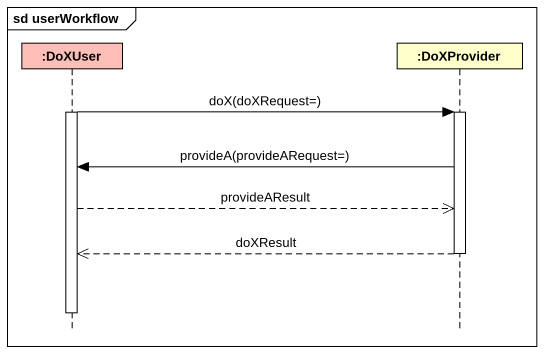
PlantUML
@startuml
mainframe sd userWorkflow
hide footbox
participant ":DoXUser" as DoXUser #FEBFB9
participant ":DoXProvider" as DoXProvider

activate DoXUser
DoXUser -> DoXProvider : doX(doXRequest=)
activate DoXProvider
DoXProvider -> DoXUser : provideA(provideARequest=)
DoXUser -->> DoXProvider : provideAResult
DoXProvider -->> DoXUser : doXResult
deactivate DoXProvider
deactivate DoXUser
@enduml
